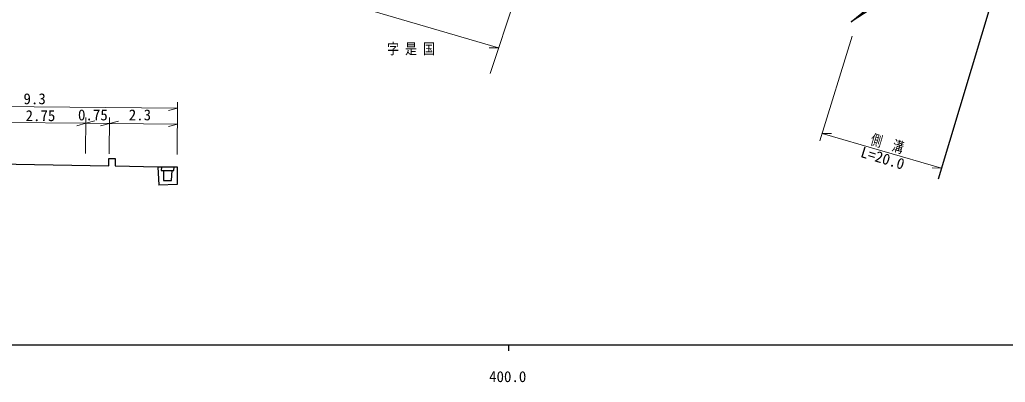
# Model space of a CAD drawing. Units: millimetres, scale not verified. Extents: x 40000 to 680000, y 20000 to 380000.
# Drawn here: x 386089 to 551204, y 198715 to 259433 of the extents above; entities that cross this region are included whole.
import ezdxf
from ezdxf.enums import TextEntityAlignment as Align

# ---------------------------------------------------------------- set-up
doc = ezdxf.new("R2010")
doc.units = ezdxf.units.MM
doc.header["$LTSCALE"] = 1000
for name, color, linetype, lineweight in [('M-BGD', 7, 'Continuous', 25), ('M-BMK-OTRS', 5, 'Continuous', 25), ('M-STR-HTXT', 7, 'Continuous', 13), ('M-TTL-BAND', 7, 'Continuous', 25)]:
    doc.layers.add(name, color=color, linetype=linetype, lineweight=lineweight)
doc.layers.add('M-BMK-HTXT', color=7, linetype='Continuous')
doc.styles.add('ＭＳ ゴシック', font='')
doc.styles.get('ＭＳ ゴシック').set_extended_font_data('MS Gothic')

msp = doc.modelspace()

# ---------------------------------------------------------------- linework, layer by layer
at = {"layer": 'M-BGD'}
for p, q in [((525385, 259096), (529862, 262709)), ((530608, 262473), (525385, 259096)), ((401026, 234969), (401026, 236196)), ((401026, 236196), (402099, 236196)), ((402099, 236196), (402099, 234969)), ((365672, 235583), (401026, 234969)), ((402099, 234969), (409231, 234816)), ((409231, 234816), (409845, 234816)), ((409231, 234816), (409385, 231748)), ((409845, 234816), (409768, 234202)), ((409845, 234816), (411992, 234816)), ((411915, 234202), (411992, 234816)), ((411992, 234816), (412452, 234816)), ((412452, 234816), (412452, 231825)), ((409768, 234202), (411915, 234202)), ((410152, 234202), (410152, 232515)), ((411532, 232515), (411609, 234202)), ((412452, 231825), (409385, 231748)), ((410152, 232515), (411532, 232515))]:
    msp.add_line(p, q, dxfattribs=at)
at = {"layer": 'M-BMK-OTRS'}
msp.add_line((549838, 265564), (539941, 232712), dxfattribs=at)
at = {"layer": 'M-STR-HTXT'}
for p, q in [((466320, 254716), (398307, 274642)), ((470045, 265890), (464893, 250432)), ((525525, 256663), (520133, 239168)), ((466320, 254716), (464763, 254734)), ((365901, 245091), (412528, 244631)), ((412528, 244631), (411024, 244226)), ((412538, 245631), (412452, 236885)), ((397169, 243085), (397109, 237037)), ((401157, 243046), (401097, 236998)), ((383580, 242219), (397159, 242085)), ((397159, 242085), (395655, 241680)), ((397159, 242085), (398663, 242490)), ((397159, 242085), (401147, 242046)), ((401147, 242046), (399643, 241641)), ((401147, 242046), (402651, 242451)), ((401147, 242046), (412501, 241934)), ((412501, 241934), (410997, 241528)), ((520506, 240379), (522064, 240365)), ((520506, 240379), (540507, 234592)), ((540507, 234592), (538949, 234605))]:
    msp.add_line(p, q, dxfattribs=at)
at = {"layer": 'M-TTL-BAND'}
for p, q in [((40000, 205000), (579000, 205000)), ((468000, 205000), (468000, 204000))]:
    msp.add_line(p, q, dxfattribs=at)

# ---------------------------------------------------------------- texts
at = {"layer": 'M-BMK-HTXT', "style": 'ＭＳ ゴシック', "width": 0.8}
msp.add_text('字 是 国', height=1833, dxfattribs=at).set_placement((447644, 253098), align=Align.BOTTOM_LEFT)
at = {"layer": 'M-STR-HTXT', "style": 'ＭＳ ゴシック'}
for s, p in [('9.3', (386721, 244727)), ('0.75', (395853, 242029)), ('2.3', (404358, 242029)), ('2.75', (387070, 241901))]:
    msp.add_text(s, height=1833, dxfattribs=at).set_placement(p, align=Align.BOTTOM_LEFT)
at = {"layer": 'M-STR-HTXT', "style": 'ＭＳ ゴシック', "width": 0.75}
msp.add_text('側\u3000溝', height=1833, rotation=343.7, dxfattribs=at).set_placement((528334, 238086), align=Align.BOTTOM_LEFT)
at = {"layer": 'M-STR-HTXT', "style": 'ＭＳ ゴシック'}
msp.add_text('L=20.0', height=1833, rotation=343.1, dxfattribs=at).set_placement((526663, 235950), align=Align.BOTTOM_LEFT)
at = {"layer": 'M-TTL-BAND', "style": 'ＭＳ ゴシック'}
msp.add_text('400.0', height=1833, dxfattribs=at).set_placement((467844, 198195), align=Align.BOTTOM_CENTER)

doc.saveas('drawing.dxf')
